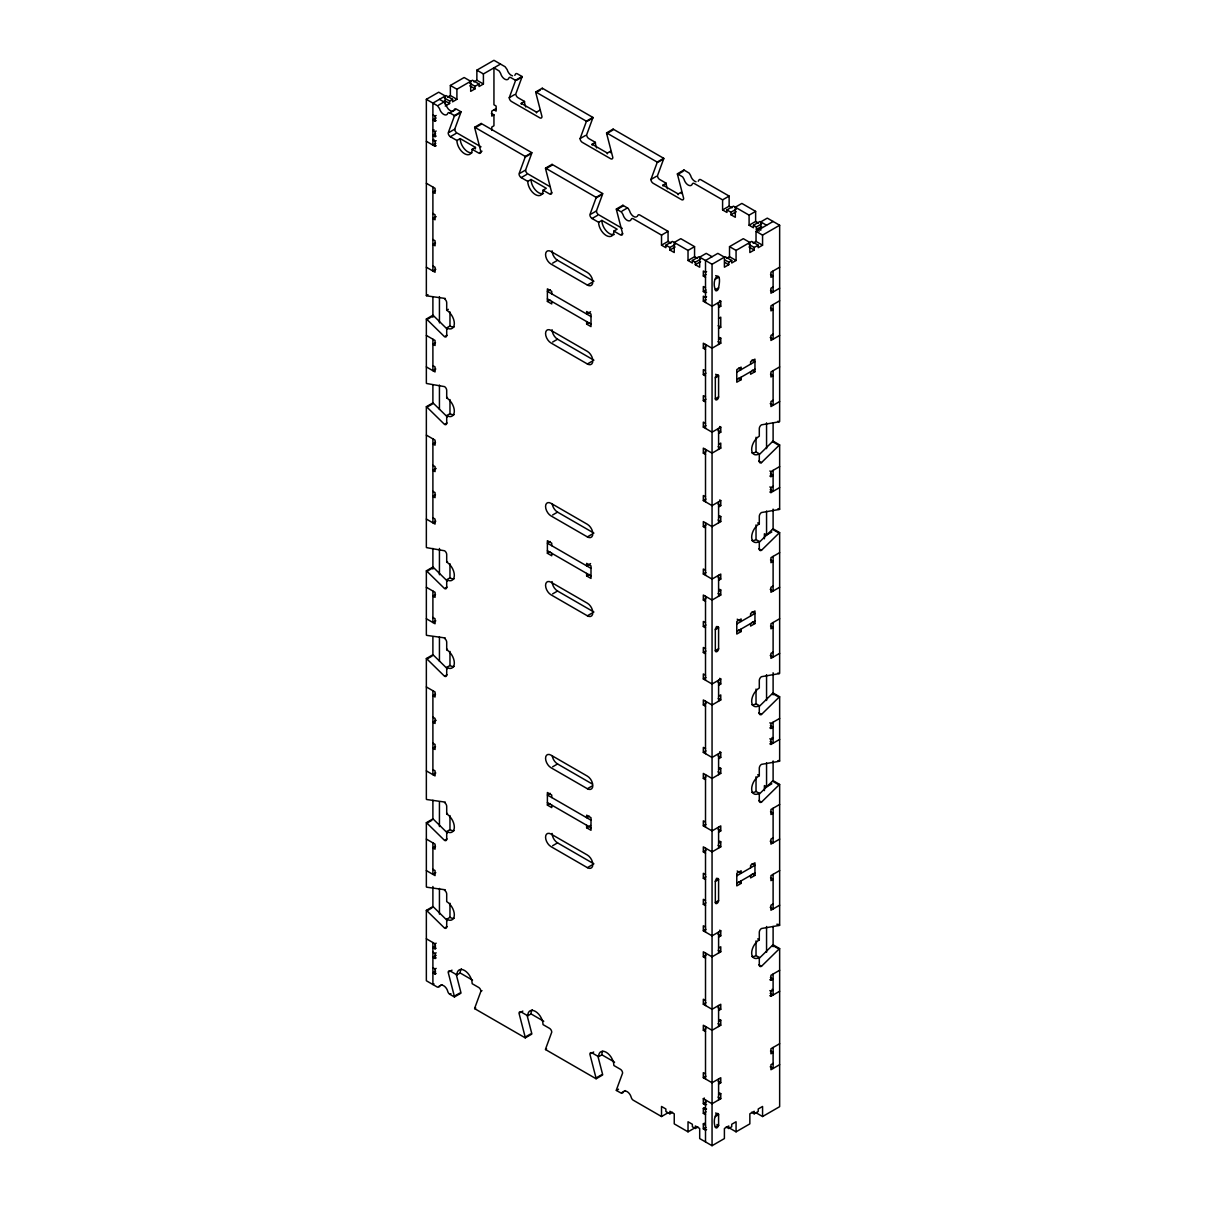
<?xml version="1.0" encoding="UTF-8"?>
<svg xmlns="http://www.w3.org/2000/svg" width="1206" height="1206" viewBox="0 0 1206 1206"><rect width="100%" height="100%" fill="white"/><g stroke="black" fill="none" stroke-linecap="round" stroke-linejoin="round"><path stroke-width="1.5" d="M718.595 1125.439C714.917 1133.519 712.972 1120.178 715.324 1116.53A2.306 1.342 -60 0 1 716.952 1113.696A2.306 1.342 -60 0 1 718.595 1114.646L718.595 1125.439L716.952 1124.505M453.697 110.575A6.166 3.558 60 0 0 454.315 109.61A3.09 1.779 60 0 1 456.365 109.113L460.963 111.766L454.421 115.55A3.105 1.794 60 0 1 454.33 116.213L448.195 132.931A3.09 1.779 60 0 0 450.366 136.715L456.908 140.484A10.794 6.226 60 0 0 464.551 153.705A10.794 6.226 60 0 0 472.179 149.303L475.45 147.418L460.179 138.6L456.908 140.484M449.28 132.298L454.737 129.148L460.873 112.429A3.105 1.794 60 0 0 460.963 111.766M596.608 147.901A10.794 6.226 60 0 1 595.372 142.353L588.83 138.584A3.09 1.779 60 0 1 586.644 134.801L592.779 118.082A3.105 1.794 60 0 0 592.87 117.419L542.278 88.204L535.735 91.973A3.09 1.779 60 0 0 535.826 92.756L541.976 116.56A3.09 1.779 60 0 1 539.791 117.826L511.434 101.455A3.09 1.779 60 0 1 509.264 97.671L515.399 80.953A3.105 1.794 60 0 0 515.49 80.289L522.032 76.506L517.434 73.852A3.09 1.779 60 0 0 515.384 74.35A6.166 3.558 60 0 1 514.766 75.33M522.032 76.506A3.105 1.794 60 0 1 521.942 77.184L515.806 93.902A3.09 1.779 60 0 0 517.977 97.671L524.52 101.455A10.794 6.226 60 0 0 525.771 107.002M472.179 149.303L478.722 153.072A3.09 1.779 60 0 0 480.908 151.82L474.757 128.002A3.09 1.779 60 0 1 474.667 127.233L481.209 123.464L531.816 152.665L525.273 156.448A3.105 1.794 60 0 1 525.183 157.112L519.032 173.83A3.09 1.779 60 0 0 521.218 177.614L527.761 181.382A10.794 6.226 60 0 0 535.389 194.603A10.794 6.226 60 0 0 543.032 190.201L546.303 188.317L531.032 179.498L527.761 181.382M520.118 173.197L525.575 170.061L531.725 153.343A3.105 1.794 60 0 0 531.816 152.665M667.461 188.799A10.794 6.226 60 0 1 666.209 183.252L659.667 179.483A3.09 1.779 60 0 1 657.481 175.699L663.632 158.981A3.105 1.794 60 0 0 663.722 158.318L613.13 129.102L606.588 132.886A3.09 1.779 60 0 0 606.678 133.655L612.814 157.458A3.09 1.779 60 0 1 610.628 158.725L582.287 142.353A3.09 1.779 60 0 1 580.101 138.584L586.237 121.851A3.105 1.794 60 0 0 586.327 121.188L592.87 117.419M550.66 193.352L551.745 192.719L545.609 168.915A3.09 1.779 60 0 1 545.519 168.131L552.062 164.363L602.653 193.563L596.111 197.347A3.105 1.794 60 0 1 596.02 198.01L589.885 214.728A3.09 1.779 60 0 0 592.056 218.512L598.598 222.296A10.794 6.226 60 0 0 606.241 235.517A10.794 6.226 60 0 0 613.869 231.1L617.14 229.215L601.869 220.397L598.598 222.296M590.97 214.11L596.427 210.96L602.563 194.241A3.105 1.794 60 0 0 602.653 193.563M696.028 181.774A6.166 3.558 60 0 1 690.616 175.518L689.199 173.136L683.968 170.001L677.425 173.785A3.09 1.779 60 0 0 677.516 174.553L683.651 198.372A3.09 1.779 60 0 1 681.48 199.623L653.124 183.252A3.09 1.779 60 0 1 650.939 179.483L657.089 162.765A3.105 1.794 60 0 0 657.18 162.086L663.722 158.318M481.993 990.639L480.908 991.272L474.757 1007.99A3.09 1.779 60 0 0 474.667 1008.653L525.273 1037.869L531.816 1034.085A3.09 1.794 60 0 0 531.725 1033.316L527.112 1015.452M637.175 216.507L638.095 215.045A3.09 1.779 60 0 1 639.843 215.045L668.064 231.341L668.064 241.411L661.521 245.18L661.521 235.11L633.301 218.814A3.09 1.779 60 0 0 631.552 218.814L630.617 220.276A6.166 3.558 60 0 1 626.472 219.854A6.166 3.558 60 0 1 623.02 214.562L621.587 212.166L616.356 209.03L622.899 205.261L628.145 208.397L629.562 210.779A6.166 3.558 60 0 0 636.195 217.05M698.229 181.247L699.148 179.784A3.09 1.779 60 0 1 700.897 179.784L729.133 196.081L729.133 206.151L722.59 209.934L722.59 199.849L694.355 183.553A3.09 1.779 60 0 0 692.606 183.568L691.686 185.031A6.166 3.558 60 0 1 687.541 184.608A6.166 3.558 60 0 1 684.073 179.302L682.656 176.92L677.425 173.785M759.328 454.541L772.488 441.622A3.105 1.794 -60 0 1 773.106 441.155L773.106 422.748M760.76 230.286L760.76 221.889L767.302 218.12L779.649 225.251L779.649 421.557A3.09 1.779 -60 0 1 779.031 421.814L761.483 424.844A3.09 1.779 -60 0 0 759.298 428.627L759.298 436.18A10.794 6.226 -60 0 0 751.67 449.401A10.794 6.226 -60 0 0 759.298 453.803L759.298 461.355A3.09 1.779 -60 0 0 761.483 462.622L779.031 445.391A3.105 1.794 -60 0 1 779.649 444.924L773.106 441.155M759.328 542.218L772.488 529.298A3.105 1.794 -60 0 1 773.106 528.831L779.649 532.615L779.649 673.385A3.09 1.779 -60 0 1 779.031 673.641L761.483 676.687A3.09 1.779 -60 0 0 759.298 680.455L759.298 688.008A10.794 6.226 -60 0 0 751.67 701.229A10.794 6.226 -60 0 0 759.298 705.646L759.298 713.198A3.09 1.779 -60 0 0 761.483 714.449L779.031 697.234A3.09 1.794 -60 0 1 779.649 696.767L773.106 692.983A3.09 1.794 -60 0 0 772.488 693.45L759.328 706.369M779.649 444.924L779.649 509.234A3.09 1.779 -60 0 1 779.031 509.49L761.483 512.535A3.09 1.779 -60 0 0 759.298 516.304L759.298 523.856A10.794 6.226 -60 0 0 751.67 537.077A10.794 6.226 -60 0 0 759.298 541.494L759.298 549.047A3.09 1.779 -60 0 0 761.483 550.298L779.031 533.082A3.105 1.794 -60 0 1 779.649 532.615M759.328 794.061L772.488 781.141A3.09 1.794 -60 0 1 773.106 780.674L779.649 784.443L779.649 925.213A3.09 1.794 -60 0 1 779.031 925.469L761.483 928.514A3.09 1.779 -60 0 0 759.298 932.298L759.298 939.851A10.794 6.226 -60 0 0 751.67 953.072A10.794 6.226 -60 0 0 759.298 957.474L759.298 965.026A3.09 1.779 -60 0 0 761.483 966.292L779.031 949.062A3.09 1.779 -60 0 1 779.649 948.594L773.106 944.826A3.09 1.779 -60 0 0 772.488 945.293L759.328 958.212M758.755 800.558L761.483 802.141L779.031 784.91A3.09 1.794 -60 0 1 779.649 784.443M445.331 298.455L426.969 295.892A3.09 1.779 60 0 1 426.351 295.636L426.351 99.329L438.698 92.199L445.24 95.983L445.24 104.364M450.366 85.46L456.908 89.244L456.908 99.314L450.366 95.53L450.366 85.46L464.144 77.516L470.687 81.284L470.687 91.355L475.058 88.837L475.058 86.319L469.812 83.304M500.49 64.084L483.41 73.943L483.41 84.013L476.867 80.229L476.867 70.159L493.947 60.3L505.103 66.737L507.153 69.601A6.166 3.558 60 0 0 512.55 75.857M445.24 95.983L432.894 103.113L432.894 145.082L435.788 143.408M456.908 89.244L472.511 80.229L479.053 84.013L479.053 86.531L483.41 84.013M447.456 97.219L450.366 95.53M473.958 81.918L476.867 80.229M438.577 105.133L444.034 101.982L446.084 104.862A6.166 3.558 60 0 0 452.717 111.118M444.381 97.987L449.612 101.018L452.551 99.314L452.551 101.832L456.908 99.314M475.058 86.319L479.053 84.013M445.24 106.053L449.612 103.535L449.612 101.018M432.894 114.856L435.065 116.123L436.165 115.49M436.165 118.007L432.894 119.907L435.065 121.158L436.165 120.525M426.351 99.329L437.492 105.766L439.542 108.63A6.166 3.558 60 0 0 443.657 114.359A6.166 3.558 60 0 0 447.773 113.379A3.09 1.779 60 0 1 449.823 112.897L455.28 109.746M454.33 116.213L459.788 113.062M516.485 80.335L521.942 77.184M433.979 129.766L432.894 130.399L435.065 131.65L436.165 131.017M435.607 133.851L432.894 135.434L435.065 136.685L436.165 136.052M433.979 139.414L432.894 140.047L435.065 141.313L436.165 140.68M509.264 97.671L514.706 94.535M496.133 108.57L491.777 111.088L491.777 116.123L493.947 114.856L493.947 125.771L491.777 127.037L491.777 130.399M450.366 136.715L455.823 133.565M426.351 141.313L435.065 146.348L436.165 145.715M475.857 127.384L481.3 124.233A3.09 1.779 60 0 1 481.209 123.464M536.911 92.123L540.182 90.239M521.278 104.153A10.794 6.226 60 0 1 521.248 103.339L524.52 101.455M536.489 112.927A10.794 6.226 60 0 0 536.519 112.158L539.791 110.274M479.807 152.453L481.993 151.187M435.502 190.578L432.894 192.086L435.065 193.352L435.065 188.317L426.351 183.282M525.183 157.112L530.625 153.961M587.337 121.233L592.779 118.082M436.165 216.643L432.894 218.542L435.065 219.794L435.065 214.758L432.894 213.492M580.101 138.584L585.558 135.434M521.218 177.614L526.66 174.463M546.695 168.282L552.152 165.132A3.09 1.779 60 0 1 552.062 164.363M606.678 133.655L612.12 130.504M592.131 145.052A10.794 6.226 60 0 1 592.101 144.238L595.372 142.353M435.502 243.039L432.894 244.562L435.065 245.813L435.065 240.778L432.894 239.527M607.327 153.825A10.794 6.226 60 0 0 607.357 153.056L610.628 151.172A10.794 6.226 60 0 1 610.507 152.695M435.788 269.315L432.894 271.003L432.894 187.051M426.351 295.636L427.979 294.686M596.02 198.01L601.477 194.875M658.175 162.132L663.632 158.981M650.939 179.483L656.396 176.332M592.056 218.512L597.513 215.361M447.305 416.914L433.512 403.392A3.105 1.794 60 0 0 432.894 402.925L426.351 406.693A3.105 1.794 60 0 1 426.969 407.161L444.517 424.391A3.09 1.779 60 0 0 446.702 423.125L446.702 415.573A10.794 6.226 60 0 0 454.33 411.171A10.794 6.226 60 0 0 446.702 397.95L446.702 390.397A3.09 1.779 60 0 0 444.517 386.613L426.969 383.568A3.09 1.779 60 0 1 426.351 383.312L426.351 319.017L432.894 315.233A3.105 1.794 60 0 1 433.512 315.701L447.305 329.238M617.532 209.181L622.989 206.03A3.09 1.779 60 0 1 622.899 205.261M677.516 174.553L682.973 171.403M426.351 319.017A3.105 1.794 60 0 1 426.969 319.484L431.869 316.65M662.968 185.95A10.794 6.226 60 0 1 662.938 185.151L666.209 183.252M426.969 319.484L444.517 336.7A3.09 1.779 60 0 0 446.702 335.449L446.702 327.896A10.794 6.226 60 0 0 454.33 323.479A10.794 6.226 60 0 0 446.702 310.259L448.33 309.324M622.055 211.065L627.497 207.914M552.65 263.134L557.564 260.3L593.91 281.284M678.179 194.739A10.794 6.226 60 0 0 678.209 193.955L681.48 192.071A10.794 6.226 60 0 1 681.345 193.593M446.702 327.896L449.974 325.997A10.794 6.226 60 0 0 454.149 326.977M621.497 234.25L622.598 233.617L616.447 209.814A3.09 1.779 60 0 1 616.356 209.03M445.331 336.233L446.974 335.283M435.502 342.73L432.894 344.238L435.065 345.504L435.065 340.469L426.351 335.434M550.298 289.681L547.388 291.355L591 316.545M661.521 235.11L668.064 231.341M722.59 199.849L729.133 196.081M551.745 293.872L551.745 291.355L547.388 288.837L547.388 301.425L549.996 299.917M435.788 369.006L432.894 370.679L432.894 339.203M587.367 285.053A7.703 4.447 60 0 0 592.824 281.918A7.703 4.447 60 0 0 587.367 272.466L551.021 251.481A7.703 4.447 60 0 0 545.564 254.632A7.703 4.447 60 0 0 551.021 264.069L587.367 285.053L592.282 282.219M661.521 245.18L665.878 247.697L665.878 245.18L672.42 241.411L688.023 250.411L694.566 246.642L694.566 256.712L688.023 260.481L688.023 250.411M722.59 209.934L726.947 212.452L726.947 209.934L733.489 206.151L749.092 215.15L755.634 211.382L755.634 221.452L749.092 225.236L749.092 215.15M665.878 245.18L669.888 247.486L675.119 244.471M726.947 209.934L730.942 212.241L736.188 209.211M669.888 247.486L669.888 250.019L675.119 246.989M730.942 212.241L730.942 214.758L736.188 211.728M590.563 311.751L586.644 314.027L586.644 311.495L591 314.027L591 326.615L586.644 324.097L586.644 321.58M426.969 407.161L431.869 404.327M446.702 397.95L447.516 397.467M688.023 260.481L692.38 262.998L692.38 260.481L698.922 256.712M749.092 225.236L753.449 227.753L753.449 225.236L759.991 221.452M552.65 342.037L557.564 339.203L593.91 360.187M700.565 259.169L695.319 262.184L695.319 264.702L699.691 267.219L699.691 257.149L706.234 253.366L712.053 256.727M586.644 324.097L589.267 322.59M753.449 225.236L756.388 226.924L761.619 223.909M695.319 264.702L700.565 261.687M756.388 226.924L756.388 229.441L761.619 226.427M729.524 246.642L736.067 250.411L736.067 260.481L729.524 256.712L729.524 246.642L743.303 238.682L749.846 242.451L749.846 252.536L754.217 250.019L754.217 247.486L748.971 244.471M779.649 225.251L762.569 235.11L762.569 245.18L756.026 241.411L756.026 231.341L773.106 221.467M446.702 415.573L449.974 413.688A10.794 6.226 60 0 0 454.149 414.668M699.691 257.149L712.053 264.28L724.399 257.149L724.399 267.219L728.771 264.702L728.771 262.184L724.836 259.923M736.067 250.411L751.67 241.411L758.212 245.18L758.212 247.697L762.569 245.18M726.615 258.386L729.524 256.712M753.117 243.084L756.026 241.411M706.595 271.621L705.51 272.255L703.324 271.003L703.324 276.038L705.51 277.29M445.331 423.924L446.974 422.974M703.324 276.038L706.053 274.455M728.771 262.184L731.71 260.481L731.71 262.998L736.067 260.481M754.217 247.486L758.212 245.18M715.324 279.189L718.595 277.29L715.686 275.616M435.502 442.421L432.894 443.929L435.065 445.18L435.065 440.145L426.351 435.11M705.51 287.782L703.324 286.531L703.324 291.566L706.053 289.998M706.595 292.199L705.51 292.817L703.324 291.566M715.324 289.681L718.595 287.782C722.786 267.25 710.575 278.089 715.324 289.681A2.306 1.342 -60 0 0 716.952 290.616A2.306 1.342 -60 0 0 718.595 287.782M587.367 363.971A7.703 4.447 60 0 0 592.824 360.82A7.703 4.447 60 0 0 587.367 351.383L551.021 330.384A7.703 4.447 60 0 0 545.564 333.534A7.703 4.447 60 0 0 551.021 342.986L587.367 363.971L592.282 361.137M706.595 296.812L705.51 297.445L703.324 296.179L703.324 301.214L712.053 306.249L720.766 301.214L720.766 306.249L718.595 307.515M703.324 301.214L706.053 299.646M779.649 267.219L770.936 272.255L770.936 277.29L773.106 276.038L770.498 274.531M436.165 468.486L432.894 470.37L435.065 471.621L435.065 466.586L432.894 465.335M718.595 318.429L720.766 317.163L720.766 327.248L718.595 328.499M773.106 286.953L770.936 288.204L770.936 293.239L779.649 288.204M435.502 494.882L432.894 496.39L435.065 497.656L435.065 492.621L432.894 491.355M779.649 300.791L770.936 305.842L770.936 310.877L773.106 309.61L770.498 308.103M719.681 337.529L720.766 338.147L720.766 343.197L712.053 348.233L703.324 343.197L703.324 348.233L705.947 346.71M718.595 339.414L720.766 338.147M435.788 521.158L432.894 522.831L432.894 438.894M773.106 334.168L770.936 335.419L770.936 340.469L779.649 335.419M705.51 370.89L703.324 369.639L703.324 374.674L705.947 373.151M715.324 377.825L718.595 375.925A2.306 1.342 -60 0 0 716.952 374.991A2.306 1.342 -60 0 0 715.324 377.825L715.324 398.809A2.306 1.342 -60 0 0 716.952 399.744A2.306 1.342 -60 0 0 718.595 396.91L718.595 375.925L715.686 374.252M736.76 372.157L754.941 361.664L752.031 359.976M736.76 379.709L754.941 369.217M705.51 396.91L703.324 395.658L703.324 400.694L705.947 399.186M741.147 377.176L741.147 379.694L736.776 382.212L736.776 369.624L741.147 367.106L741.147 369.624L738.524 368.116M750.599 364.167L750.599 361.649L754.956 359.132L754.956 371.719L750.599 374.237L750.599 371.719M715.324 398.809L718.595 396.91M445.331 637.974L426.969 635.411A3.09 1.779 60 0 1 426.351 635.155L426.351 570.845L432.894 567.076A3.09 1.794 60 0 1 433.512 567.544L447.305 581.066M779.649 366.91L770.936 371.945L770.936 376.981L773.106 375.714L770.498 374.207M426.351 570.845A3.09 1.794 60 0 1 426.969 571.312L431.869 568.478M426.969 571.312L444.517 588.543A3.09 1.779 60 0 0 446.702 587.277L446.702 579.724A10.794 6.226 60 0 0 454.33 575.322A10.794 6.226 60 0 0 446.702 562.102L447.516 561.619M705.51 423.351L703.324 422.1L703.324 427.135L705.947 425.628M552.65 514.962L557.564 512.128L593.91 533.112M446.702 579.724L449.974 577.84A10.794 6.226 60 0 0 454.149 578.805M718.595 433.436L720.766 432.17L720.766 427.135L712.053 432.17L703.324 427.135M445.331 588.061L446.974 587.126M435.502 594.558L432.894 596.081L435.065 597.332L435.065 592.297L426.351 587.262M773.106 400.271L770.936 401.538L770.936 406.573L779.649 401.538M550.298 541.509L547.388 543.182L591 568.373M718.595 444.351L720.766 443.084L720.766 448.119L712.053 453.155L703.324 448.119L703.324 453.155L705.947 451.647M551.745 545.715L551.745 543.182L547.388 540.665L547.388 553.268L549.996 551.745M435.788 620.834L432.894 622.522L432.894 591.046M587.367 536.896A7.703 4.447 60 0 0 592.824 533.745A7.703 4.447 60 0 0 587.367 524.309L551.021 503.309A7.703 4.447 60 0 0 545.564 506.46A7.703 4.447 60 0 0 551.021 515.912L587.367 536.896L592.282 534.062M445.331 802.126L426.969 799.563A3.09 1.779 60 0 1 426.351 799.307L426.351 658.536L432.894 654.752A3.09 1.794 60 0 1 433.512 655.22L447.305 668.757M590.563 563.594L586.644 565.855L586.644 563.338L591 565.855L591 578.443L586.644 575.925L586.644 573.408M426.351 658.536A3.09 1.794 60 0 1 426.969 659.004L431.869 656.17M705.51 496.812L703.324 495.545L703.324 500.58L705.947 499.073M426.969 659.004L444.517 676.219A3.09 1.779 60 0 0 446.702 674.968L446.702 667.415A10.794 6.226 60 0 0 454.33 662.999A10.794 6.226 60 0 0 446.702 649.778L447.516 649.31M552.65 593.865L557.564 591.03L593.91 612.03M586.644 575.925L589.267 574.418M718.595 506.882L720.766 505.615L720.766 500.58L712.053 505.615L703.324 500.58M769.835 471.003L770.936 471.621L779.649 466.586M769.835 476.038L770.936 476.656L773.106 475.405L770.393 473.822M446.702 667.415L449.974 665.516A10.794 6.226 60 0 0 454.149 666.496M719.681 515.912L720.766 516.53L720.766 521.58L712.053 526.615L703.324 521.58L703.324 526.615L705.947 525.092M718.595 517.796L720.766 516.53M769.835 486.953L770.936 487.571L773.106 486.32M445.331 675.752L446.974 674.802M769.835 491.988L770.936 492.606L779.649 487.571M435.502 694.249L432.894 695.756L435.065 697.023L435.065 691.988L426.351 686.953M587.367 615.799A7.703 4.447 60 0 0 592.824 612.648A7.703 4.447 60 0 0 587.367 603.211L551.021 582.227A7.703 4.447 60 0 0 545.564 585.377A7.703 4.447 60 0 0 551.021 594.814L587.367 615.799L592.282 612.965M436.165 720.314L432.894 722.198L435.065 723.464L435.065 718.429L432.894 717.163M764.393 538.78L764.393 533.745L766.564 534.997L771.81 531.982M705.51 570.257L703.324 569.006L703.324 574.041L705.947 572.533M718.595 580.327L720.766 579.076L720.766 574.041L712.053 579.076L703.324 574.041M435.502 746.71L432.894 748.217L435.065 749.484L435.065 744.449L432.894 743.182M779.649 552.634L770.936 557.669L770.936 562.705L773.106 561.453L770.498 559.931M719.681 589.357L720.766 589.99L720.766 595.025L712.053 600.06L703.324 595.025L703.324 600.06L705.947 598.553M718.595 591.241L720.766 589.99M435.788 772.986L432.894 774.674L432.894 690.721M773.106 585.995L770.936 587.262L770.936 592.297L779.649 587.262M705.51 622.718L703.324 621.467L703.324 626.502L705.947 624.994M715.324 629.653L718.595 627.768A2.306 1.342 -60 0 0 716.952 626.819A2.306 1.342 -60 0 0 715.324 629.653L715.324 650.637A2.306 1.342 -60 0 0 716.952 651.587A2.306 1.342 -60 0 0 718.595 648.753L718.595 627.768L716.409 626.502M736.76 623.984L754.941 613.492L752.031 611.819M736.76 631.537L754.941 621.045M705.51 648.753L703.324 647.486L703.324 652.521L705.947 651.014M741.147 629.019L741.147 631.537L736.776 634.055L736.776 621.452L741.147 618.934L741.147 621.452L737.213 619.191M750.599 615.995L750.599 613.477L754.956 610.96L754.956 623.562L750.599 626.08L750.599 623.562M715.324 650.637L718.595 648.753M445.331 889.802L426.969 887.239A3.09 1.779 60 0 1 426.351 886.983L426.351 822.688L432.894 818.904L432.894 800.271M779.649 618.738L770.936 623.773L770.936 628.808L773.106 627.557L770.498 626.035M426.351 822.688A3.09 1.794 60 0 1 426.969 823.155L431.869 820.321M426.969 823.155L444.517 840.371A3.09 1.779 60 0 0 446.702 839.12L446.702 831.552A10.794 6.226 60 0 0 454.33 827.15A10.794 6.226 60 0 0 446.702 813.929L447.516 813.462M705.51 675.194L703.324 673.928L703.324 678.963L705.947 677.455M552.65 766.79L557.564 763.971L592.327 784.036M446.702 831.552L449.974 829.668A10.794 6.226 60 0 0 454.149 830.648M718.595 685.264L720.766 683.998L720.766 678.963L712.053 683.998L703.324 678.963M445.331 839.904L446.974 838.954M435.502 846.401L432.894 847.908L435.065 849.175L435.065 844.125L426.351 839.09M773.106 652.099L770.936 653.366L770.936 658.401L779.649 653.366M550.298 793.337L547.388 795.025L591 820.201M718.595 696.179L720.766 694.912L720.766 699.947L712.053 704.997L703.324 699.947L703.324 704.997L705.947 703.475M551.745 797.543L551.745 795.025L547.388 792.508L547.388 805.095L549.996 803.588M435.788 872.677L432.894 874.35L432.894 842.873M587.367 788.724A7.703 4.447 60 0 0 592.824 785.573A7.703 4.447 60 0 0 587.367 776.136L551.021 755.152A7.703 4.447 60 0 0 545.564 758.303A7.703 4.447 60 0 0 551.021 767.74L587.367 788.724L592.282 785.89M456.275 974.554L460.873 992.417A3.09 1.794 60 0 1 460.963 993.186L454.421 996.97L449.823 994.302A3.09 1.779 60 0 1 447.773 991.438A6.166 3.558 60 0 0 443.657 985.709A6.166 3.558 60 0 0 439.542 986.689L437.492 987.186L426.351 980.749L426.351 910.364L432.894 906.58A3.09 1.794 60 0 1 433.512 907.048L447.305 920.585M589.267 816.176L586.644 817.683L586.644 815.166L591 817.683L591 830.286L586.644 827.768L586.644 825.236M426.351 910.364A3.09 1.794 60 0 1 426.969 910.832L431.869 907.997M705.51 748.64L703.324 747.388L703.324 752.423L705.947 750.916M552.65 845.707L557.564 842.873L593.91 863.858M586.644 827.768L590.563 825.492M718.595 758.71L720.766 757.458L720.766 752.423L712.053 757.458L703.324 752.423M769.835 722.831L770.936 723.464L779.649 718.429M769.835 727.866L770.936 728.499L773.106 727.233L770.393 725.665M426.969 910.832L444.517 928.062A3.09 1.779 60 0 0 446.702 926.796L446.702 919.243L449.974 917.359A10.794 6.226 60 0 0 454.149 918.324M445.331 927.58L446.974 926.645M719.681 767.74L720.766 768.373L720.766 773.408L712.053 778.443L703.324 773.408L703.324 778.443L705.947 776.935M718.595 769.624L720.766 768.373M769.835 738.781L770.936 739.414L773.106 738.147L772.021 737.514M769.835 743.816L770.936 744.449L779.649 739.414M426.351 938.781L435.065 943.816L436.165 943.182M435.607 946.017L432.894 947.599L435.065 948.851L436.165 948.218M432.894 952.212L435.065 953.464L436.165 952.846M587.367 867.642A7.703 4.447 60 0 0 592.824 864.491A7.703 4.447 60 0 0 587.367 855.039L551.021 834.055A7.703 4.447 60 0 0 545.564 837.205A7.703 4.447 60 0 0 551.021 846.642L587.367 867.642L592.282 864.808M436.165 955.363L432.894 957.247L435.065 958.499L436.165 957.881M432.894 967.74L435.065 969.006L436.165 968.373M435.607 971.207L432.894 972.775L435.065 974.041L436.165 973.408M764.393 790.608L764.393 785.573L766.564 786.84L771.81 783.81M449.28 971.75L452.009 970.167M705.51 822.1L703.324 820.834L703.324 825.869L705.947 824.361M433.979 983.9L432.894 984.533L432.894 942.549M454.421 996.97A3.09 1.794 60 0 0 454.33 996.186L448.195 972.383A3.09 1.779 60 0 1 450.366 971.116L456.908 974.9L460.179 973.001A10.794 6.226 60 0 1 461.431 968.9M438.577 986.553L439.662 985.92M440.763 985.302L441.848 984.669M718.595 832.17L720.766 830.904L720.766 825.869L712.053 830.904L703.324 825.869M449.823 994.302L450.908 993.684M779.649 804.462L770.936 809.497L770.936 814.532L773.106 813.281L770.498 811.774M719.681 841.185L720.766 841.818L720.766 846.853L712.053 851.888L703.324 846.853L703.324 851.888L705.947 850.381M718.595 843.084L720.766 841.818M454.33 996.186L459.788 993.035M474.667 1008.653L475.767 1008.02M773.106 837.838L770.936 839.09L770.936 844.125L779.649 839.09M705.51 874.561L703.324 873.295L703.324 878.33L705.947 876.822M715.324 881.48L718.595 879.596L718.595 900.581A2.306 1.342 -60 0 1 716.952 903.415A2.306 1.342 -60 0 1 715.324 902.465L715.324 881.48A2.306 1.342 -60 0 1 716.952 878.646A2.306 1.342 -60 0 1 718.595 879.596L716.409 878.33M736.76 875.812L754.941 865.32L752.031 863.647M736.76 883.38L754.941 872.888M705.51 900.581L703.324 899.329L703.324 904.364L705.947 902.842M741.147 880.847L741.147 883.365L736.776 885.882L736.776 873.295L741.147 870.777L741.147 873.295L737.213 871.018M750.599 867.838L750.599 865.32L754.956 862.803L754.956 875.39L750.599 877.908L750.599 875.39M520.118 1012.648L522.846 1011.08M715.324 902.465L718.595 900.581M525.273 1037.869A3.09 1.794 60 0 0 525.183 1037.085L519.032 1013.281A3.09 1.779 60 0 1 521.218 1012.015L527.761 1015.799L531.032 1013.914A10.794 6.226 60 0 1 532.268 1009.799M779.649 870.566L770.936 875.616L770.936 880.651L773.106 879.385L770.498 877.878M705.51 927.022L703.324 925.771L703.324 930.806L705.947 929.298M525.183 1037.085L530.625 1033.949M718.595 937.092L720.766 935.841L720.766 930.806L712.053 935.841L703.324 930.806M773.106 903.942L770.936 905.193L770.936 910.244L779.649 905.193M718.595 948.006L720.766 946.755L720.766 951.79L712.053 956.825L703.324 951.79L703.324 956.825L705.947 955.318M597.95 1056.35L602.563 1074.214A3.09 1.794 60 0 1 602.653 1074.983L596.111 1078.767L545.519 1049.552L546.604 1048.918M590.97 1053.547L593.699 1051.979M596.111 1078.767A3.09 1.794 60 0 0 596.02 1077.998L589.885 1054.18A3.09 1.779 60 0 1 592.056 1052.928L598.598 1056.697L601.869 1054.813A10.794 6.226 60 0 1 602.729 1051.255M705.51 1000.483L703.324 999.216L703.324 1004.251L705.947 1002.744M779.649 970.257L770.936 975.292L770.936 980.327L769.835 979.694M596.02 1077.998L601.477 1074.848M718.595 1010.553L720.766 1009.286L720.766 1004.251L712.053 1009.286L703.324 1004.251M770.936 980.327L773.106 979.076L770.393 977.493M719.681 1019.567L720.766 1020.201L720.766 1025.236L712.053 1030.271L703.324 1025.236L703.324 1030.271L705.947 1028.763M718.595 1021.467L720.766 1020.201M769.835 990.608L770.936 991.242L773.106 989.99L772.021 989.357M769.835 995.643L770.936 996.277L779.649 991.242M668.064 1112.746L661.521 1116.53L633.301 1100.234A3.09 1.779 60 0 1 631.552 1098.214L630.617 1095.681A6.166 3.558 60 0 0 626.472 1091.309A6.166 3.558 60 0 0 623.02 1092.621L621.587 1093.36L616.356 1090.45L618.542 1089.199M622.055 1092.485L623.14 1091.852M624.226 1091.219L625.326 1090.586M705.51 1073.928L703.324 1072.662L703.324 1077.712L705.947 1076.189M779.649 1043.703L770.936 1048.738L770.936 1053.788L773.106 1052.521L770.498 1051.014M718.595 1083.998L720.766 1082.747L720.766 1077.712L712.053 1082.747L703.324 1077.712M661.521 1116.53L661.521 1106.46L665.878 1108.977L665.878 1111.495L669.888 1113.801L672.496 1112.294M706.595 1104.364L705.51 1104.982L703.324 1103.731L703.324 1098.696L704.41 1098.063M703.324 1103.731L706.053 1102.148M718.595 1094.912L720.766 1093.661L720.766 1098.696L712.053 1103.731L703.324 1098.696M773.106 1063.436L770.936 1064.687L770.936 1069.737L779.649 1064.687M705.51 1114.646L703.324 1113.379L703.324 1108.344L704.41 1107.711M706.595 1108.977L705.51 1109.61L703.324 1108.344M703.324 1113.379L706.053 1111.811M669.888 1113.801L669.888 1111.284L674.244 1113.801L674.244 1123.871L688.023 1131.831L694.566 1128.047M715.324 1116.53L718.595 1114.646L715.686 1112.957M688.023 1131.831L688.023 1121.761L692.38 1124.278L692.38 1126.796L695.319 1128.484L697.942 1126.977M706.595 1129.54L705.51 1130.173L703.324 1128.906L703.324 1123.871L704.41 1123.238M703.324 1128.906L706.053 1127.339M715.324 1127.022L718.595 1125.138M726.148 1126.977L728.771 1128.484L731.71 1126.796L731.71 1124.278L736.067 1121.761L736.067 1131.831L729.524 1128.047M751.594 1112.294L754.217 1113.801L758.212 1111.495L758.212 1108.977L762.569 1106.46L762.569 1116.53L756.026 1112.746M695.319 1128.484L695.319 1125.967L699.691 1128.484L699.691 1138.57L712.053 1145.7L724.399 1138.57L724.399 1128.484L728.771 1125.967L728.771 1128.484M736.067 1131.831L749.846 1123.871L749.846 1113.801L754.217 1111.284L754.217 1113.801M762.569 1116.53L779.649 1106.671L779.649 948.594M779.649 696.767L779.649 761.061A3.09 1.779 -60 0 1 779.031 761.318L761.483 764.363A3.09 1.779 -60 0 0 759.298 768.147L759.298 775.699A10.794 6.226 -60 0 0 751.67 788.92A10.794 6.226 -60 0 0 759.298 793.322L759.298 800.874A3.09 1.779 -60 0 0 761.483 802.141M755.634 211.382L741.856 203.422L735.313 207.206L735.313 217.276L730.942 214.758M515.49 80.289L510.892 77.636A3.09 1.779 60 0 0 508.842 78.119A6.166 3.558 60 0 1 504.726 79.114A6.166 3.558 60 0 1 500.611 73.37L499.194 70.988L493.947 67.853L493.947 104.786L496.133 106.053L496.133 111.088L493.947 109.821M535.735 91.973L586.327 121.188M606.588 132.886L657.18 162.086M760.76 221.889L766.564 225.251M729.133 206.151L732.042 207.824M755.634 221.452L758.544 223.125M756.388 229.441L759.298 231.13M476.867 70.159L483.41 73.943M756.026 231.341L762.569 235.11M521.248 103.339L536.519 112.158M592.101 144.238L607.357 153.056M662.938 185.151L678.209 193.955M469.812 85.822L475.058 88.837M748.971 246.989L754.217 250.019M491.339 113.349L493.947 114.856M446.009 95.53L452.551 99.314M725.168 256.712L731.71 260.481M724.399 257.149L717.856 253.366L705.51 260.511L705.51 302.48M444.381 100.505L449.612 103.535M724.836 262.441L728.771 264.702M439.436 99.329L444.034 101.982M694.566 246.642L680.787 238.682L674.244 242.451L674.244 252.536L669.888 250.019M770.498 290.48L773.106 291.988L773.106 271.003M449.823 112.897L454.421 115.55M474.667 127.233L525.273 156.448M545.519 168.131L596.111 197.347M668.064 241.411L670.973 243.084M694.566 256.712L697.475 258.386M692.38 260.481L695.319 262.184M481.013 146.846L456.908 132.931A3.09 1.779 60 0 1 454.737 129.148M549.815 186.568L527.761 173.83A3.09 1.779 60 0 1 525.575 170.061M622.236 228.371L598.598 214.728A3.09 1.779 60 0 1 596.427 210.96M543.032 190.201L549.574 193.985A3.09 1.779 60 0 0 551.745 192.719M613.869 231.1L620.412 234.884A3.09 1.779 60 0 0 622.598 233.617M719.681 300.596L720.766 301.214M718.037 304.681L720.766 306.249M770.212 337.529L773.106 339.203L773.106 304.575M718.158 325.726L720.766 327.248M718.037 341.615L720.766 343.197M752.333 370.212L754.956 371.719M703.324 348.233L705.51 349.484M738.524 378.187L741.147 379.694M770.212 403.633L773.106 405.306L773.106 370.679M703.324 374.674L705.51 375.925M777.945 421.18L779.031 421.814M547.388 298.907L591 324.097M547.388 301.425L551.745 303.942L551.745 301.425M703.324 400.694L705.51 401.945M772.488 441.622L777.945 444.773M719.681 426.502L720.766 427.135M751.851 452.898A10.794 6.226 -60 0 0 756.026 451.918L759.298 453.803M432.894 265.968L435.065 267.219L435.065 272.255L426.351 267.219M718.037 430.602L720.766 432.17M758.755 461.054L761.483 462.622M718.158 446.612L720.766 448.119M770.212 489.681L773.106 491.355L773.106 470.37M703.324 453.155L705.51 454.421M778.563 508.6L779.649 509.234M777.945 508.857L779.031 509.49M772.488 529.298L777.945 532.449M719.681 499.962L720.766 500.58M757.67 522.922L759.298 523.856M718.037 504.048L720.766 505.615M751.851 540.574A10.794 6.226 -60 0 0 756.026 539.595L759.298 541.494M718.037 519.997L720.766 521.58M758.755 548.73L761.483 550.298M432.894 365.644L435.065 366.91L435.065 371.945L426.351 366.91M703.324 526.615L705.51 527.866M770.212 589.357L773.106 591.03L773.106 556.403M718.158 577.568L720.766 579.076M718.037 593.442L720.766 595.025M752.333 622.04L754.956 623.562M703.324 600.06L705.51 601.327M738.524 630.014L741.147 631.537M770.212 655.461L773.106 657.149L773.106 622.522M703.324 626.502L705.51 627.768M777.945 673.008L779.031 673.641M547.388 550.75L591 575.925M547.388 553.268L551.745 555.785L551.745 553.268M703.324 652.521L705.51 653.788M772.488 693.45L777.945 696.601M719.681 678.345L720.766 678.963M751.851 704.726A10.794 6.226 -60 0 0 756.026 703.746L759.298 705.646M432.894 517.796L435.065 519.062L435.065 524.097L426.351 519.062M718.037 682.43L720.766 683.998M758.755 712.882L761.483 714.449M718.158 698.44L720.766 699.947M770.212 741.509L773.106 743.182L773.106 722.198M703.324 704.997L705.51 706.249M778.563 760.443L779.649 761.061M777.945 760.7L779.031 761.318M772.488 781.141L777.945 784.277M719.681 751.79L720.766 752.423M757.67 774.749L759.298 775.699M718.037 755.876L720.766 757.458M751.851 792.402A10.794 6.226 -60 0 0 756.026 791.438L759.298 793.322M718.037 771.825L720.766 773.408M432.894 617.487L435.065 618.738L435.065 623.773L426.351 618.738M703.324 778.443L705.51 779.709M770.212 841.185L773.106 842.873L773.106 808.246M718.158 829.396L720.766 830.904M718.037 845.285L720.766 846.853M752.333 873.883L754.956 875.39M703.324 851.888L705.51 853.155M738.524 881.857L741.147 883.365M770.212 907.304L773.106 908.977L773.106 874.35M703.324 878.33L705.51 879.596M778.021 924.278L779.649 925.213M776.845 924.218L779.031 925.469M547.388 802.578L591 827.768M547.388 805.095L551.745 807.613L551.745 805.095M703.324 904.364L705.51 905.616M772.488 945.293L777.945 948.429M757.67 938.901L759.298 939.851M719.681 930.173L720.766 930.806M751.851 956.554A10.794 6.226 -60 0 0 756.026 955.589L759.298 957.474M432.894 769.624L435.065 770.89L435.065 775.925L426.351 770.89M718.037 934.258L720.766 935.841M758.755 964.71L761.483 966.292M718.158 950.283L720.766 951.79M770.212 993.337L773.106 995.025L773.106 974.041M703.324 956.825L705.51 958.077M718.037 1007.719L720.766 1009.286M718.037 1023.668L720.766 1025.236M432.894 869.315L435.065 870.581L435.065 875.616L426.351 870.581M770.212 1066.797L773.106 1068.471L773.106 1047.486M703.324 1030.271L705.51 1031.537M718.158 1081.224L720.766 1082.747M719.681 1093.028L720.766 1093.661M718.037 1097.113L720.766 1098.696M460.179 973.001L472.541 980.146M531.032 1013.914L543.755 1021.256M601.869 1054.813L614.593 1062.154M703.324 1123.871L705.51 1125.138M447.305 832.909L433.512 819.371A3.09 1.794 60 0 0 432.894 818.904M773.106 509.113L773.106 529.389M773.106 672.752L773.106 694.867M773.106 760.941L773.106 781.217M773.106 926.419L773.106 946.695M770.936 471.621L770.936 476.656M770.936 487.571L770.936 492.606M770.936 723.464L770.936 728.499M770.936 739.414L770.936 744.449M770.936 991.242L770.936 996.277M766.564 422.854L766.564 448.647M766.564 511.043L766.564 534.997M766.564 674.682L766.564 700.49M766.564 762.87L766.564 786.84M766.564 926.51L766.564 952.318M756.026 437.235L756.026 451.918M756.026 524.912L756.026 539.595M756.026 689.063L756.026 703.746M756.026 776.739L756.026 791.438M756.026 940.891L756.026 955.589M718.595 302.48L718.595 344.449M718.595 428.401L718.595 449.386M718.595 501.847L718.595 522.831M718.595 575.292L718.595 596.277M718.595 680.229L718.595 701.214M718.595 753.675L718.595 774.659M718.595 827.135L718.595 848.12M718.595 932.057L718.595 953.042M718.595 1005.518L718.595 1026.502M718.595 1078.963L718.595 1099.947M712.053 264.28L712.053 1145.7M705.51 344.449L705.51 428.401M705.51 449.386L705.51 501.847M705.51 522.831L705.51 575.292M705.51 596.277L705.51 680.229M705.51 701.214L705.51 753.675M705.51 774.659L705.51 827.135M705.51 848.12L705.51 932.057M705.51 953.042L705.51 1005.518M705.51 1026.502L705.51 1078.963M705.51 1099.947L705.51 1141.916M449.974 311.902L449.974 325.997M449.974 399.578L449.974 413.688M449.974 563.73L449.974 577.84M449.974 651.421L449.974 665.516M449.974 815.573L449.974 829.668M449.974 903.249L449.974 917.359M446.702 310.259L446.702 302.706A3.09 1.779 60 0 0 444.517 298.937M446.702 562.102L446.702 554.549A3.09 1.779 60 0 0 444.517 550.765L426.969 547.72A3.09 1.779 60 0 1 426.351 547.464L426.351 406.693M446.702 649.778L446.702 642.225A3.09 1.779 60 0 0 444.517 638.441M446.702 813.929L446.702 806.377A3.09 1.779 60 0 0 444.517 802.593M439.436 296.631L439.436 322.891M439.436 385.076L439.436 409.452M439.436 548.474L439.436 574.719M439.436 636.904L439.436 661.28M439.436 802.186L439.436 826.562M439.436 888.445L439.436 914.118M435.065 116.123L435.065 121.158M435.065 131.65L435.065 136.685M435.065 141.313L435.065 146.348M435.065 943.816L435.065 948.851M435.065 953.464L435.065 958.499M435.065 969.006L435.065 974.041M432.894 296.616L432.894 317.238M432.894 385.046L432.894 403.799M432.894 548.444L432.894 569.066M432.894 636.874L432.894 655.627M432.894 886.5L432.894 906.686M616.356 1090.45A3.09 1.779 60 0 1 616.447 1089.787L622.598 1073.069A3.09 1.779 60 0 0 620.412 1069.285L613.869 1065.516A10.794 6.226 60 0 0 606.241 1052.295A10.794 6.226 60 0 0 598.598 1056.697M545.519 1049.552A3.09 1.779 60 0 1 545.609 1048.888L551.745 1032.17A3.09 1.779 60 0 0 549.574 1028.386L543.032 1024.618A10.794 6.226 60 0 0 535.389 1011.397A10.794 6.226 60 0 0 527.761 1015.799M480.908 991.272A3.09 1.779 60 0 0 478.722 987.488L472.179 983.704A10.794 6.226 60 0 0 464.551 970.483A10.794 6.226 60 0 0 456.908 974.9M444.517 890.284A3.09 1.779 60 0 1 446.702 894.053L446.702 901.621A10.794 6.226 60 0 1 454.33 914.841A10.794 6.226 60 0 1 446.702 919.243M557.564 763.971A7.703 4.447 60 0 1 552.212 755.8M557.564 842.873A7.703 4.447 60 0 1 552.107 833.421M557.564 512.128A7.703 4.447 60 0 1 552.212 503.957M557.564 591.03A7.703 4.447 60 0 1 552.107 581.594M557.564 260.3A7.703 4.447 60 0 1 552.107 250.848M557.564 339.203A7.703 4.447 60 0 1 552.107 329.766M471.998 152.8A10.794 6.226 60 0 1 464.189 148.655A10.794 6.226 60 0 1 460.179 138.6M475.45 147.418A10.794 6.226 60 0 1 475.33 148.941M543.469 193.533A10.794 6.226 60 0 1 535.374 189.975A10.794 6.226 60 0 1 531.032 179.498M614.321 234.431A10.794 6.226 60 0 1 613.688 234.597M613.01 234.657A10.794 6.226 60 0 1 601.869 220.397M684.013 170.574A3.09 1.779 60 0 1 683.968 170.001M613.221 129.871A3.09 1.779 60 0 1 613.13 129.102M542.368 88.973A3.09 1.779 60 0 1 542.278 88.204"/></g></svg>
